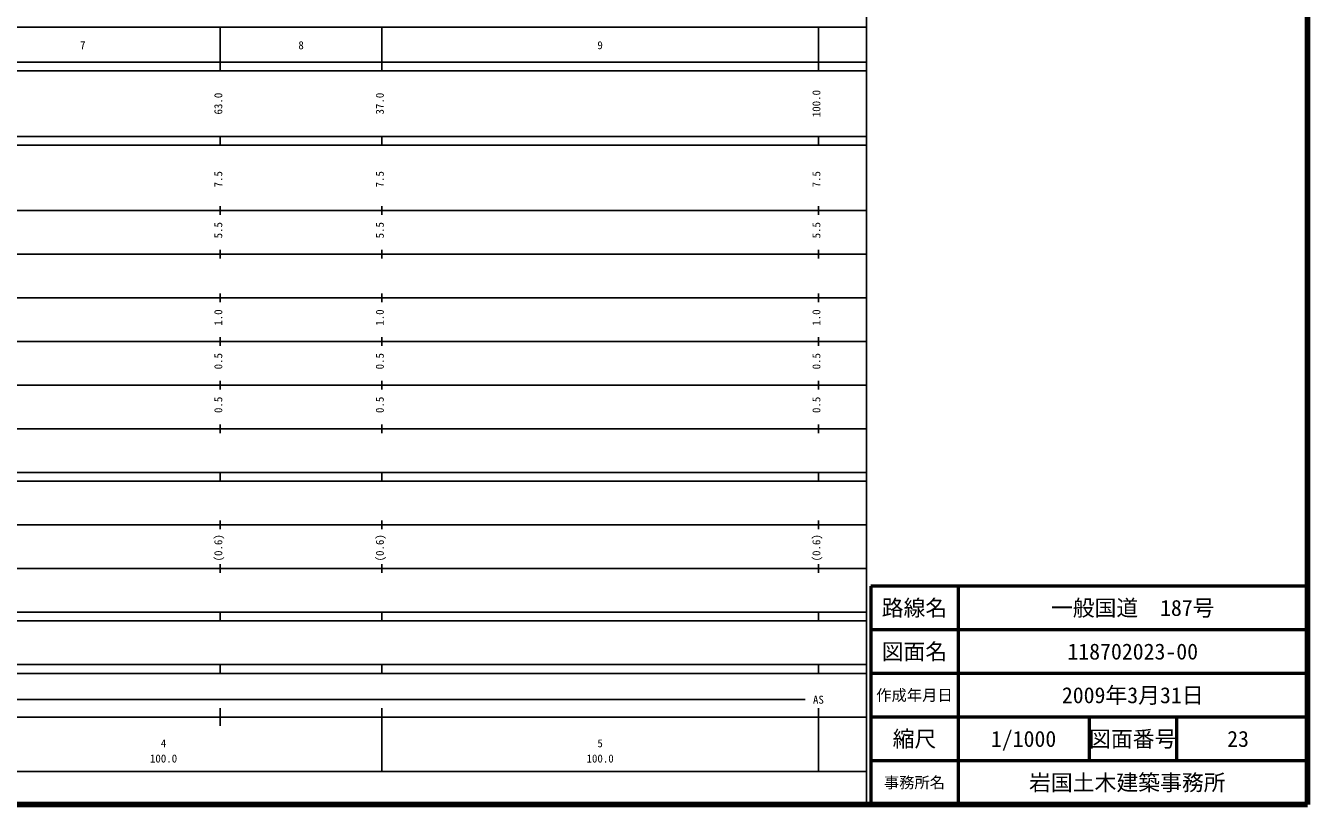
# Model space of a CAD drawing. Units: millimetres on the paper, enlarged 1000 times. Extents: x 40000 to 680000, y 20000 to 380000.
# Drawn here: x 386412 to 680000, y 20000 to 198357 of the extents above; entities that cross this region are included whole.
import ezdxf
from ezdxf.enums import TextEntityAlignment as Align

# ---------------------------------------------------------------- set-up
doc = ezdxf.new("R2010")
doc.units = ezdxf.units.MM
doc.header["$LTSCALE"] = 1000
for name, color, linetype, lineweight in [('M-TTL', 2, 'Continuous', 140), ('M-TTL-BAND', 7, 'Continuous', 25), ('M-TTL-FRAM', 2, 'Continuous', 50), ('M-TTL-LINE', 7, 'Continuous', 50)]:
    doc.layers.add(name, color=color, linetype=linetype, lineweight=lineweight)
doc.layers.add('M-TTL-TXT', color=7, linetype='Continuous')
doc.styles.add('ＭＳ ゴシック', font='')
doc.styles.get('ＭＳ ゴシック').set_extended_font_data('MS Gothic')

msp = doc.modelspace()

# ---------------------------------------------------------------- linework, layer by layer
at = {"layer": 'M-TTL'}
for p, q in [((680000, 20000), (680000, 380000)), ((40000, 20000), (680000, 20000))]:
    msp.add_line(p, q, dxfattribs=at)
at = {"layer": 'M-TTL-BAND'}
for p, q in [((579000, 20000), (579000, 370000)), ((68000, 198000), (579000, 198000)), ((431000, 188000), (431000, 198000)), ((468000, 188000), (468000, 198000)), ((568000, 188000), (568000, 198000)), ((40000, 190000), (579000, 190000)), ((40000, 188000), (579000, 188000)), ((40000, 173000), (579000, 173000)), ((40000, 171000), (579000, 171000)), ((431000, 171000), (431000, 173000)), ((468000, 171000), (468000, 173000)), ((568000, 171000), (568000, 173000)), ((40000, 156000), (579000, 156000)), ((431000, 155000), (431000, 157000)), ((468000, 155000), (468000, 157000)), ((568000, 155000), (568000, 157000)), ((431000, 145000), (431000, 147000)), ((468000, 145000), (468000, 147000)), ((568000, 145000), (568000, 147000)), ((46000, 146000), (579000, 146000)), ((52000, 136000), (579000, 136000)), ((431000, 135000), (431000, 137000)), ((468000, 135000), (468000, 137000)), ((568000, 135000), (568000, 137000)), ((431000, 125000), (431000, 127000)), ((468000, 125000), (468000, 127000)), ((568000, 125000), (568000, 127000)), ((46000, 126000), (579000, 126000)), ((52000, 116000), (579000, 116000)), ((431000, 115000), (431000, 117000)), ((468000, 115000), (468000, 117000)), ((568000, 115000), (568000, 117000)), ((46000, 106000), (579000, 106000)), ((431000, 105000), (431000, 107000)), ((468000, 105000), (468000, 107000)), ((568000, 105000), (568000, 107000)), ((40000, 96000), (579000, 96000)), ((40000, 94000), (579000, 94000)), ((431000, 94000), (431000, 96000)), ((468000, 94000), (468000, 96000)), ((568000, 94000), (568000, 96000)), ((49000, 84000), (579000, 84000)), ((431000, 83000), (431000, 85000)), ((468000, 83000), (468000, 85000)), ((568000, 83000), (568000, 85000)), ((40000, 74000), (579000, 74000)), ((431000, 73000), (431000, 75000)), ((468000, 73000), (468000, 75000)), ((568000, 73000), (568000, 75000)), ((40000, 64000), (579000, 64000)), ((40000, 62000), (579000, 62000)), ((431000, 62000), (431000, 64000)), ((468000, 62000), (468000, 64000)), ((568000, 62000), (568000, 64000)), ((40000, 52000), (579000, 52000)), ((40000, 50000), (579000, 50000)), ((431000, 50000), (431000, 52000)), ((468000, 50000), (468000, 52000)), ((568000, 50000), (568000, 52000)), ((71000, 44000), (565000, 44000)), ((431000, 38000), (431000, 42000)), ((468000, 27500), (468000, 42000)), ((568000, 27500), (568000, 42000)), ((40000, 40000), (579000, 40000)), ((68000, 27500), (579000, 27500))]:
    msp.add_line(p, q, dxfattribs=at)
at = {"layer": 'M-TTL-FRAM'}
for p, q in [((680000, 70000), (580000, 70000)), ((580000, 70000), (580000, 20000))]:
    msp.add_line(p, q, dxfattribs=at)
at = {"layer": 'M-TTL-LINE'}
for p, q in [((600000, 70000), (600000, 20000)), ((680000, 60000), (580000, 60000)), ((680000, 50000), (580000, 50000)), ((680000, 40000), (580000, 40000)), ((630000, 40000), (630000, 30000)), ((650000, 40000), (650000, 30000)), ((680000, 30000), (580000, 30000))]:
    msp.add_line(p, q, dxfattribs=at)

# ---------------------------------------------------------------- texts
at = {"layer": 'M-TTL-BAND', "style": 'ＭＳ ゴシック'}
for s, p in [('7', (399500, 192405)), ('8', (449500, 192405)), ('9', (518000, 192405)), ('AS', (568000, 42500)), ('4', (418000, 32523)), ('5', (518000, 32523)), ('100.0', (418000, 29033)), ('100.0', (518000, 29033))]:
    msp.add_text(s, height=1833, dxfattribs=at).set_placement(p, align=Align.BOTTOM_CENTER)
for s, p in [('63.0', (432000, 180500)), ('37.0', (469000, 180500)), ('100.0', (569000, 180500)), ('7.5', (432000, 163174)), ('7.5', (469000, 163174)), ('7.5', (569000, 163174)), ('5.5', (432000, 151500)), ('5.5', (469000, 151500)), ('5.5', (569000, 151500)), ('1.0', (432000, 131500)), ('1.0', (469000, 131500)), ('1.0', (569000, 131500)), ('0.5', (432000, 121500)), ('0.5', (469000, 121500)), ('0.5', (569000, 121500)), ('0.5', (432000, 111500)), ('0.5', (469000, 111500)), ('0.5', (569000, 111500)), ('(0.6)', (432000, 78764)), ('(0.6)', (469000, 78764)), ('(0.6)', (569000, 78764))]:
    msp.add_text(s, height=1833, rotation=90, dxfattribs=at).set_placement(p, align=Align.BOTTOM_CENTER)
at = {"layer": 'M-TTL-TXT', "style": 'ＭＳ ゴシック'}
for s, height, p in [('路線名', 3666, (590000, 65000)), ('路線名', 3666, (590000, 65000)), ('一般国道\u3000187号', 3666, (640000, 65000)), ('図面名', 3666, (590000, 55000)), ('図面名', 3666, (590000, 55000)), ('118702023-00', 3666, (640000, 55000)), ('2009年3月31日', 3666, (640000, 45000)), ('作成年月日', 2566, (590000, 45000)), ('作成年月日', 2566, (590000, 45000)), ('縮尺', 3666, (590000, 35000)), ('縮尺', 3666, (590000, 35000)), ('1/1000', 3666, (615000, 35000)), ('図面番号', 3666, (640000, 35000)), ('図面番号', 3666, (640000, 35000)), ('23', 3666, (664125, 35000)), ('事務所名', 2566, (590000, 25000)), ('事務所名', 2566, (590000, 25000)), ('岩国土木建築事務所 ', 3666, (640000, 25000))]:
    msp.add_text(s, height=height, dxfattribs=at).set_placement(p, align=Align.MIDDLE_CENTER)

doc.saveas('drawing.dxf')
